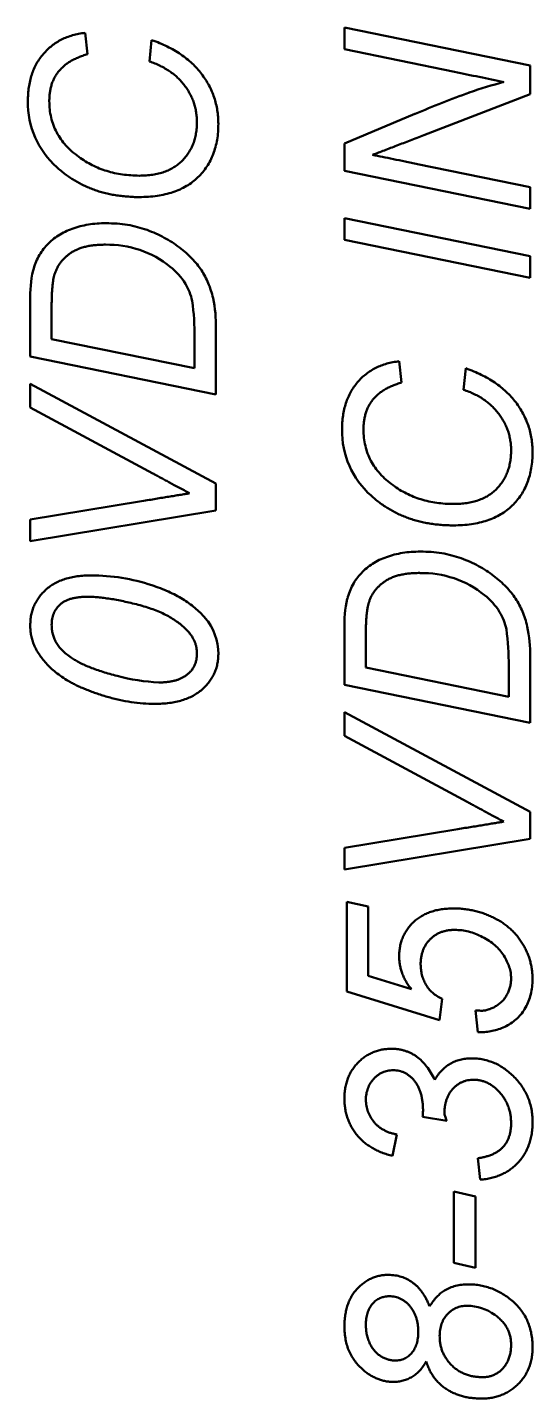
# Model space of a CAD drawing. Header units: millimetres. Extents: x 0 to 420, y 0 to 297.
# Drawn here: x 234.246 to 234.838, y 218.028 to 219.637 of the extents above; entities that cross this region are included whole.
import ezdxf

# ---------------------------------------------------------------- set-up
doc = ezdxf.new("R2010")
doc.units = ezdxf.units.MM
doc.header["$LTSCALE"] = 0.75
doc.layers.add('Visible', color=7, linetype='Continuous', lineweight=50)

msp = doc.modelspace()

# ---------------------------------------------------------------- linework, layer by layer
at = {"layer": 'Visible', "extrusion": (0, 1, 0)}
for p, q in [((234.6174, 219.6367), (234.8351, 219.5919)), ((234.6174, 219.6112), (234.6174, 219.6367)), ((234.3133, 219.6303), (234.3161, 219.6052)), ((234.3887, 219.5968), (234.3914, 219.6219)), ((234.7464, 219.5846), (234.6174, 219.6112)), ((234.8351, 219.5919), (234.8351, 219.5584)), ((234.8351, 219.5584), (234.7106, 219.5104)), ((234.6174, 219.5007), (234.7001, 219.5353)), ((234.6174, 219.4684), (234.6174, 219.5007)), ((234.7032, 219.4764), (234.8351, 219.4493)), ((234.8351, 219.4238), (234.6174, 219.4684)), ((234.8351, 219.4493), (234.8351, 219.4238)), ((234.6174, 219.413), (234.8351, 219.3684)), ((234.6174, 219.3875), (234.6174, 219.413)), ((234.8351, 219.3428), (234.6174, 219.3875)), ((234.8351, 219.3684), (234.8351, 219.3428)), ((234.2491, 219.2507), (234.2491, 219.3158)), ((234.2742, 219.3121), (234.2742, 219.2711)), ((234.4668, 219.2837), (234.4668, 219.2061)), ((234.2742, 219.2711), (234.4417, 219.2368)), ((234.4417, 219.2368), (234.4417, 219.2727)), ((234.4668, 219.2061), (234.2491, 219.2507)), ((234.6816, 219.2451), (234.6844, 219.22)), ((234.757, 219.2116), (234.7597, 219.2368)), ((234.2491, 219.2188), (234.4668, 219.1017)), ((234.2491, 219.1907), (234.2491, 219.2188)), ((234.3928, 219.1134), (234.2491, 219.1907)), ((234.4668, 219.1017), (234.4668, 219.0699)), ((234.2491, 219.0595), (234.3797, 219.081)), ((234.4668, 219.0699), (234.2491, 219.0341)), ((234.2491, 219.0341), (234.2491, 219.0595)), ((234.6174, 218.8655), (234.6174, 218.9306)), ((234.6425, 218.9269), (234.6425, 218.8859)), ((234.8351, 218.8985), (234.8351, 218.8209)), ((234.6425, 218.8859), (234.81, 218.8516)), ((234.81, 218.8516), (234.81, 218.8875)), ((234.8351, 218.8209), (234.6174, 218.8655)), ((234.6174, 218.8336), (234.8351, 218.7165)), ((234.6174, 218.8055), (234.6174, 218.8336)), ((234.7611, 218.7282), (234.6174, 218.8055)), ((234.8351, 218.7165), (234.8351, 218.6847)), ((234.6174, 218.6743), (234.748, 218.6958)), ((234.8351, 218.6847), (234.6174, 218.6489)), ((234.6174, 218.6489), (234.6174, 218.6743)), ((234.6202, 218.6108), (234.6453, 218.6056)), ((234.6202, 218.5056), (234.6202, 218.6108)), ((234.6453, 218.6056), (234.6453, 218.524)), ((234.6453, 218.524), (234.6959, 218.5083)), ((234.729, 218.472), (234.6202, 218.5056)), ((234.7318, 218.4973), (234.729, 218.472)), ((234.7737, 218.4581), (234.7709, 218.4834)), ((234.7374, 218.354), (234.709, 218.3586)), ((234.6787, 218.338), (234.6739, 218.3129)), ((234.7765, 218.285), (234.7737, 218.3101)), ((234.7458, 218.271), (234.7709, 218.2654)), ((234.7458, 218.1873), (234.7458, 218.271)), ((234.7709, 218.2654), (234.7709, 218.1817)), ((234.7709, 218.1817), (234.7458, 218.1873))]:
    msp.add_line(p, q, dxfattribs=at)
at = {"layer": 'Visible', "extrusion": (1e-16, 0, -1)}
for centre, radius, start, end in [((-234.9636, 218.9752), 0.6184, 71.1467, 75.0795), ((-235.2177, 218.3151), 1.3254, 67.0144, 69.9748), ((-234.3477, 219.5485), 0.1014, 311.6354, 0.9737), ((-234.3397, 219.2645), 0.1174, 88.8237, 128.7795), ((-234.3924, 219.3205), 0.1434, 358.1178, 12.5313), ((-234.364, 219.2944), 0.0789, 128.6091, 148.1095), ((-234.3743, 219.3023), 0.066, 149.1934, 168.0734), ((-234.1434, 219.2752), 0.2983, 172.1529, 180.4797), ((-234.3078, 219.2864), 0.159, 168.1168, 180.9598), ((-234.716, 219.1633), 0.1014, 311.6354, 0.9737), ((-234.3203, 218.7698), 0.2241, 90.0881, 108.5246), ((-234.708, 218.8793), 0.1174, 88.8237, 128.7795), ((-234.7607, 218.9354), 0.1434, 358.1178, 12.5313), ((-234.7323, 218.9092), 0.0789, 128.6091, 148.1095), ((-234.4048, 218.9019), 0.0648, 139.1971, 180.3584), ((-234.7426, 218.9171), 0.066, 149.1934, 168.0734), ((-234.5117, 218.89), 0.2983, 172.1529, 180.4797), ((-234.6761, 218.9012), 0.159, 168.1168, 180.9598), ((-234.4085, 219.0815), 0.2133, 272.2936, 285.6606), ((-234.7791, 218.585), 0.1018, 271.1084, 274.5971), ((-234.7823, 218.6722), 0.2142, 271.158, 272.3135), ((-234.6552, 218.3661), 0.0543, 180.1572, 187.9658), ((-234.7611, 218.0822), 0.0548, 90.1375, 126.3248)]:
    msp.add_arc(centre, radius, start, end, dxfattribs=at)
at = {"layer": 'Visible'}
for points, knots in [([(234.2463, 219.5502), (234.2464, 219.553), (234.2465, 219.5585), (234.2473, 219.5664), (234.2488, 219.574), (234.2507, 219.5812), (234.2533, 219.5879), (234.2564, 219.5943), (234.2601, 219.6003), (234.2644, 219.6057), (234.2691, 219.6108), (234.2743, 219.6153), (234.2798, 219.6192), (234.2857, 219.6226), (234.2921, 219.6254), (234.2988, 219.6276), (234.3059, 219.6293), (234.3108, 219.63), (234.3133, 219.6303)], [0, 0, 0, 0, 0.072432, 0.141419, 0.207816, 0.271929, 0.334102, 0.395135, 0.455398, 0.515577, 0.575053, 0.634103, 0.692478, 0.751397, 0.810806, 0.871607, 0.934792, 1, 1, 1, 1]), ([(234.3914, 219.6219), (234.3946, 219.6208), (234.4007, 219.6185), (234.4095, 219.6145), (234.4177, 219.6101), (234.4254, 219.6054), (234.4324, 219.6001), (234.4388, 219.5946), (234.4447, 219.5887), (234.4499, 219.5823), (234.4545, 219.5757), (234.4586, 219.5689), (234.462, 219.5618), (234.4648, 219.5546), (234.4669, 219.5471), (234.4685, 219.5395), (234.4694, 219.5317), (234.4695, 219.5264), (234.4696, 219.5237)], [0, 0, 0, 0, 0.074708, 0.146232, 0.215412, 0.28197, 0.346609, 0.409581, 0.471472, 0.532484, 0.592555, 0.651264, 0.709256, 0.766626, 0.824289, 0.881888, 0.940311, 1, 1, 1, 1]), ([(234.3161, 219.6052), (234.3143, 219.6047), (234.3107, 219.6037), (234.3056, 219.6017), (234.3009, 219.5996), (234.2965, 219.5972), (234.2924, 219.5946), (234.2888, 219.5918), (234.2855, 219.5887), (234.2825, 219.5854), (234.2799, 219.5819), (234.2776, 219.5781), (234.2757, 219.574), (234.2741, 219.5698), (234.2729, 219.5652), (234.272, 219.5604), (234.2715, 219.5554), (234.2715, 219.552), (234.2714, 219.5502)], [0, 0, 0, 0, 0.073837, 0.143953, 0.211494, 0.275723, 0.337491, 0.397518, 0.455498, 0.513133, 0.570102, 0.6269, 0.684293, 0.743297, 0.804167, 0.866797, 0.932143, 1, 1, 1, 1]), ([(234.4445, 219.5256), (234.4444, 219.5276), (234.4444, 219.5315), (234.4436, 219.5372), (234.4425, 219.5429), (234.4409, 219.5483), (234.4389, 219.5537), (234.4363, 219.5589), (234.4334, 219.5639), (234.43, 219.5688), (234.4261, 219.5735), (234.4219, 219.5778), (234.4173, 219.5818), (234.4123, 219.5855), (234.4069, 219.5888), (234.4012, 219.5919), (234.3951, 219.5946), (234.3908, 219.5961), (234.3887, 219.5968)], [0, 0, 0, 0, 0.060714, 0.120473, 0.179174, 0.238193, 0.296791, 0.355884, 0.416315, 0.477655, 0.539918, 0.602208, 0.66495, 0.728859, 0.793839, 0.860382, 0.929196, 1, 1, 1, 1]), ([(234.8044, 219.5727), (234.7947, 219.5747), (234.7754, 219.5786), (234.7561, 219.5826), (234.7464, 219.5846)], [0, 0, 0, 0, 0.499565, 1, 1, 1, 1]), ([(234.2714, 219.5502), (234.2715, 219.547), (234.2717, 219.5405), (234.2734, 219.531), (234.2761, 219.522), (234.2799, 219.5135), (234.2849, 219.5056), (234.2909, 219.498), (234.298, 219.491), (234.3033, 219.4869), (234.3061, 219.4848)], [0, 0, 0, 0, 0.127954, 0.251949, 0.372493, 0.492183, 0.613003, 0.73653, 0.86526, 1, 1, 1, 1]), ([(234.4696, 219.5237), (234.4695, 219.5205), (234.4694, 219.5142), (234.4683, 219.505), (234.4664, 219.4964), (234.4637, 219.4882), (234.4604, 219.4806), (234.4563, 219.4734), (234.4513, 219.4669), (234.4457, 219.4608), (234.4394, 219.4553), (234.4323, 219.4506), (234.4246, 219.4466), (234.4163, 219.4433), (234.4073, 219.4408), (234.3977, 219.439), (234.3875, 219.4379), (234.3804, 219.4378), (234.3768, 219.4377)], [0, 0, 0, 0, 0.067191, 0.131134, 0.192685, 0.25186, 0.309663, 0.366823, 0.423691, 0.481298, 0.539455, 0.598096, 0.658016, 0.720068, 0.784788, 0.852528, 0.92432, 1, 1, 1, 1]), ([(234.3771, 219.4628), (234.3798, 219.4629), (234.3849, 219.463), (234.3924, 219.4638), (234.3995, 219.4651), (234.406, 219.4671), (234.4121, 219.4695), (234.4176, 219.4725), (234.4227, 219.4761), (234.4273, 219.4802), (234.4313, 219.4847), (234.4348, 219.4896), (234.4378, 219.4948), (234.4403, 219.5003), (234.4421, 219.5062), (234.4435, 219.5124), (234.4443, 219.5189), (234.4444, 219.5233), (234.4445, 219.5256)], [0, 0, 0, 0, 0.076554, 0.14849, 0.217041, 0.281998, 0.344266, 0.404497, 0.463309, 0.522232, 0.580564, 0.637771, 0.695076, 0.752725, 0.811565, 0.871926, 0.934728, 1, 1, 1, 1]), ([(234.7106, 219.5104), (234.7052, 219.5083), (234.6946, 219.5042), (234.6791, 219.4983), (234.6645, 219.4926), (234.655, 219.489), (234.6504, 219.4872)], [0, 0, 0, 0, 0.271451, 0.528715, 0.771645, 1, 1, 1, 1]), ([(234.3768, 219.4377), (234.3744, 219.4377), (234.3696, 219.4378), (234.3626, 219.4383), (234.3557, 219.4389), (234.3489, 219.4399), (234.3423, 219.4411), (234.3359, 219.4426), (234.3296, 219.4444), (234.3235, 219.4464), (234.3176, 219.4488), (234.3117, 219.4513), (234.3061, 219.4542), (234.3006, 219.4574), (234.2953, 219.4607), (234.2901, 219.4645), (234.2851, 219.4684), (234.2819, 219.4713), (234.2803, 219.4727)], [0, 0, 0, 0, 0.068463, 0.135799, 0.201641, 0.266589, 0.330301, 0.39299, 0.454706, 0.516365, 0.576919, 0.637281, 0.697396, 0.757601, 0.817674, 0.878006, 0.938845, 1, 1, 1, 1]), ([(234.3061, 219.4848), (234.3086, 219.483), (234.3136, 219.4795), (234.3217, 219.4751), (234.33, 219.4712), (234.3388, 219.4682), (234.3479, 219.4658), (234.3573, 219.4641), (234.3671, 219.4631), (234.3737, 219.4629), (234.3771, 219.4628)], [0, 0, 0, 0, 0.121764, 0.243133, 0.364214, 0.486457, 0.610019, 0.736748, 0.866079, 1, 1, 1, 1]), ([(234.6504, 219.4872), (234.6543, 219.4864), (234.6624, 219.4848), (234.6751, 219.4822), (234.6888, 219.4794), (234.6983, 219.4774), (234.7032, 219.4764)], [0, 0, 0, 0, 0.21975, 0.459511, 0.71975, 1, 1, 1, 1]), ([(234.2525, 219.3516), (234.2533, 219.3545), (234.255, 219.3601), (234.2587, 219.3681), (234.2633, 219.3753), (234.2688, 219.3819), (234.2751, 219.3879), (234.2822, 219.393), (234.2899, 219.3973), (234.2985, 219.4008), (234.3076, 219.4036), (234.3173, 219.4056), (234.3275, 219.4068), (234.3345, 219.407), (234.3381, 219.407)], [0, 0, 0, 0, 0.080974, 0.159821, 0.237101, 0.314559, 0.392266, 0.470907, 0.551044, 0.634479, 0.720849, 0.810047, 0.90273, 1, 1, 1, 1]), ([(234.3381, 219.407), (234.3423, 219.4069), (234.3507, 219.4068), (234.363, 219.4053), (234.3748, 219.4028), (234.3859, 219.3993), (234.3964, 219.3951), (234.4062, 219.3902), (234.4155, 219.3848), (234.4239, 219.3787), (234.4317, 219.3724), (234.4386, 219.3658), (234.4446, 219.359), (234.4498, 219.352), (234.4542, 219.3447), (234.4579, 219.3367), (234.4611, 219.3282), (234.4626, 219.3222), (234.4634, 219.3191)], [0, 0, 0, 0, 0.077723, 0.152498, 0.224882, 0.295406, 0.363791, 0.430071, 0.49486, 0.558338, 0.619324, 0.67687, 0.731323, 0.783261, 0.834457, 0.887283, 0.942446, 1, 1, 1, 1]), ([(234.3373, 219.3819), (234.3352, 219.3819), (234.331, 219.3818), (234.3249, 219.3814), (234.3192, 219.3806), (234.3139, 219.3796), (234.309, 219.3782), (234.3045, 219.3764), (234.3003, 219.3745), (234.2966, 219.3722), (234.2931, 219.3696), (234.29, 219.3669), (234.2872, 219.364), (234.2846, 219.361), (234.2824, 219.3578), (234.2805, 219.3544), (234.2789, 219.3508), (234.2781, 219.3483), (234.2777, 219.3471)], [0, 0, 0, 0, 0.086682, 0.168274, 0.245111, 0.317334, 0.386095, 0.450577, 0.512121, 0.571266, 0.628175, 0.683804, 0.73763, 0.790853, 0.842657, 0.895089, 0.947226, 1, 1, 1, 1]), ([(234.2777, 219.3471), (234.2774, 219.3461), (234.2768, 219.344), (234.2761, 219.3406), (234.2755, 219.3368), (234.2751, 219.3326), (234.2747, 219.328), (234.2744, 219.3231), (234.2742, 219.3177), (234.2742, 219.314), (234.2742, 219.3121)], [0, 0, 0, 0, 0.08853, 0.187025, 0.29584, 0.41414, 0.544502, 0.685715, 0.836711, 1, 1, 1, 1]), ([(234.6146, 219.165), (234.6147, 219.1678), (234.6148, 219.1733), (234.6156, 219.1812), (234.6171, 219.1888), (234.619, 219.196), (234.6216, 219.2027), (234.6247, 219.2091), (234.6284, 219.2151), (234.6327, 219.2205), (234.6374, 219.2256), (234.6426, 219.2301), (234.6481, 219.234), (234.654, 219.2374), (234.6604, 219.2402), (234.6671, 219.2424), (234.6742, 219.2441), (234.6791, 219.2448), (234.6816, 219.2451)], [0, 0, 0, 0, 0.072432, 0.141419, 0.207816, 0.271929, 0.334102, 0.395135, 0.455398, 0.515577, 0.575053, 0.634103, 0.692478, 0.751397, 0.810806, 0.871607, 0.934792, 1, 1, 1, 1]), ([(234.7597, 219.2368), (234.7629, 219.2356), (234.769, 219.2333), (234.7778, 219.2293), (234.786, 219.2249), (234.7937, 219.2202), (234.8007, 219.2149), (234.8071, 219.2094), (234.813, 219.2035), (234.8182, 219.1971), (234.8228, 219.1905), (234.8269, 219.1837), (234.8303, 219.1766), (234.8331, 219.1694), (234.8352, 219.1619), (234.8368, 219.1543), (234.8377, 219.1465), (234.8378, 219.1412), (234.8379, 219.1385)], [0, 0, 0, 0, 0.074708, 0.146232, 0.215412, 0.28197, 0.346609, 0.409581, 0.471472, 0.532484, 0.592555, 0.651264, 0.709256, 0.766626, 0.824289, 0.881888, 0.940311, 1, 1, 1, 1]), ([(234.6844, 219.22), (234.6826, 219.2195), (234.679, 219.2185), (234.6739, 219.2165), (234.6692, 219.2144), (234.6648, 219.212), (234.6607, 219.2095), (234.6571, 219.2066), (234.6538, 219.2035), (234.6508, 219.2002), (234.6482, 219.1967), (234.6459, 219.1929), (234.644, 219.1889), (234.6424, 219.1846), (234.6412, 219.18), (234.6403, 219.1753), (234.6398, 219.1702), (234.6398, 219.1668), (234.6397, 219.1651)], [0, 0, 0, 0, 0.073837, 0.143953, 0.211494, 0.275723, 0.337491, 0.397518, 0.455498, 0.513133, 0.570102, 0.6269, 0.684293, 0.743297, 0.804167, 0.866797, 0.932143, 1, 1, 1, 1]), ([(234.8128, 219.1404), (234.8127, 219.1424), (234.8127, 219.1463), (234.8119, 219.152), (234.8108, 219.1577), (234.8092, 219.1631), (234.8072, 219.1685), (234.8046, 219.1737), (234.8017, 219.1787), (234.7983, 219.1836), (234.7944, 219.1883), (234.7902, 219.1926), (234.7856, 219.1966), (234.7806, 219.2004), (234.7752, 219.2037), (234.7695, 219.2067), (234.7634, 219.2094), (234.7591, 219.2109), (234.757, 219.2116)], [0, 0, 0, 0, 0.060714, 0.120473, 0.179174, 0.238193, 0.296791, 0.355884, 0.416315, 0.477655, 0.539918, 0.602208, 0.66495, 0.728859, 0.793839, 0.860382, 0.929196, 1, 1, 1, 1]), ([(234.6397, 219.1651), (234.6398, 219.1618), (234.64, 219.1553), (234.6417, 219.1458), (234.6444, 219.1368), (234.6482, 219.1283), (234.6532, 219.1204), (234.6592, 219.1128), (234.6663, 219.1058), (234.6716, 219.1017), (234.6744, 219.0996)], [0, 0, 0, 0, 0.127954, 0.251949, 0.372493, 0.492183, 0.613003, 0.73653, 0.86526, 1, 1, 1, 1]), ([(234.8379, 219.1385), (234.8378, 219.1353), (234.8377, 219.129), (234.8366, 219.1198), (234.8347, 219.1112), (234.832, 219.1031), (234.8287, 219.0954), (234.8246, 219.0883), (234.8196, 219.0817), (234.814, 219.0756), (234.8077, 219.0701), (234.8006, 219.0654), (234.7929, 219.0614), (234.7846, 219.0581), (234.7756, 219.0557), (234.766, 219.0538), (234.7558, 219.0527), (234.7487, 219.0526), (234.7451, 219.0525)], [0, 0, 0, 0, 0.067191, 0.131134, 0.192685, 0.25186, 0.309663, 0.366823, 0.423691, 0.481298, 0.539455, 0.598096, 0.658016, 0.720068, 0.784788, 0.852528, 0.92432, 1, 1, 1, 1]), ([(234.7454, 219.0777), (234.7481, 219.0777), (234.7532, 219.0778), (234.7607, 219.0787), (234.7678, 219.08), (234.7743, 219.0819), (234.7804, 219.0843), (234.7859, 219.0873), (234.791, 219.0909), (234.7956, 219.095), (234.7996, 219.0995), (234.8031, 219.1044), (234.8061, 219.1096), (234.8086, 219.1151), (234.8104, 219.121), (234.8118, 219.1272), (234.8126, 219.1337), (234.8127, 219.1381), (234.8128, 219.1404)], [0, 0, 0, 0, 0.076554, 0.14849, 0.217041, 0.281998, 0.344266, 0.404497, 0.463309, 0.522232, 0.580564, 0.637771, 0.695076, 0.752725, 0.811565, 0.871926, 0.934728, 1, 1, 1, 1]), ([(234.4359, 219.0902), (234.4337, 219.0914), (234.4295, 219.0937), (234.4232, 219.0971), (234.4173, 219.1002), (234.4118, 219.1033), (234.4066, 219.106), (234.4017, 219.1086), (234.3971, 219.1111), (234.3942, 219.1127), (234.3928, 219.1134)], [0, 0, 0, 0, 0.152584, 0.297207, 0.433869, 0.562571, 0.683675, 0.796816, 0.901996, 1, 1, 1, 1]), ([(234.3797, 219.081), (234.3826, 219.0814), (234.3882, 219.0823), (234.3963, 219.0837), (234.404, 219.085), (234.4112, 219.0861), (234.418, 219.0873), (234.4244, 219.0883), (234.4303, 219.0893), (234.4341, 219.0899), (234.4359, 219.0902)], [0, 0, 0, 0, 0.152782, 0.297886, 0.434432, 0.563177, 0.684243, 0.797508, 0.90297, 1, 1, 1, 1]), ([(234.7451, 219.0525), (234.7427, 219.0526), (234.7379, 219.0526), (234.7309, 219.0531), (234.724, 219.0537), (234.7172, 219.0547), (234.7106, 219.0559), (234.7042, 219.0574), (234.6979, 219.0592), (234.6918, 219.0612), (234.6859, 219.0636), (234.68, 219.0661), (234.6744, 219.069), (234.6689, 219.0722), (234.6636, 219.0756), (234.6584, 219.0793), (234.6534, 219.0832), (234.6502, 219.0861), (234.6486, 219.0875)], [0, 0, 0, 0, 0.068463, 0.135799, 0.201641, 0.266589, 0.330301, 0.39299, 0.454706, 0.516365, 0.576919, 0.637281, 0.697396, 0.757601, 0.817674, 0.878006, 0.938845, 1, 1, 1, 1]), ([(234.6744, 219.0996), (234.6769, 219.0978), (234.6819, 219.0943), (234.69, 219.0899), (234.6983, 219.0861), (234.7071, 219.083), (234.7162, 219.0806), (234.7256, 219.0789), (234.7354, 219.0779), (234.742, 219.0777), (234.7454, 219.0777)], [0, 0, 0, 0, 0.121764, 0.243133, 0.364214, 0.486457, 0.610019, 0.736748, 0.866079, 1, 1, 1, 1]), ([(234.6208, 218.9664), (234.6216, 218.9693), (234.6233, 218.975), (234.627, 218.9829), (234.6316, 218.9902), (234.6371, 218.9968), (234.6434, 219.0027), (234.6504, 219.0078), (234.6582, 219.0122), (234.6668, 219.0156), (234.6759, 219.0184), (234.6856, 219.0204), (234.6958, 219.0216), (234.7028, 219.0218), (234.7064, 219.0218)], [0, 0, 0, 0, 0.080974, 0.159821, 0.237101, 0.314559, 0.392266, 0.470907, 0.551044, 0.634479, 0.720849, 0.810047, 0.90273, 1, 1, 1, 1]), ([(234.7064, 219.0218), (234.7106, 219.0218), (234.719, 219.0216), (234.7313, 219.0201), (234.7431, 219.0176), (234.7542, 219.0141), (234.7647, 219.0099), (234.7745, 219.005), (234.7838, 218.9996), (234.7922, 218.9935), (234.8, 218.9872), (234.8069, 218.9806), (234.8129, 218.9738), (234.8181, 218.9669), (234.8225, 218.9595), (234.8262, 218.9515), (234.8294, 218.943), (234.8309, 218.937), (234.8317, 218.9339)], [0, 0, 0, 0, 0.077723, 0.152498, 0.224882, 0.295406, 0.363791, 0.430071, 0.49486, 0.558338, 0.619324, 0.67687, 0.731323, 0.783261, 0.834457, 0.887283, 0.942446, 1, 1, 1, 1]), ([(234.2491, 218.9354), (234.2492, 218.9375), (234.2493, 218.9415), (234.2501, 218.9474), (234.2516, 218.953), (234.2535, 218.9584), (234.2562, 218.9635), (234.2594, 218.9684), (234.2632, 218.973), (234.2675, 218.9773), (234.2723, 218.9812), (234.2777, 218.9846), (234.2836, 218.9875), (234.2901, 218.9899), (234.297, 218.9917), (234.3044, 218.993), (234.3124, 218.9938), (234.3179, 218.9939), (234.3207, 218.9939)], [0, 0, 0, 0, 0.058745, 0.115879, 0.171275, 0.226309, 0.281041, 0.336488, 0.393368, 0.452042, 0.51193, 0.572968, 0.635943, 0.701574, 0.770088, 0.842433, 0.919078, 1, 1, 1, 1]), ([(234.7056, 218.9967), (234.7035, 218.9967), (234.6993, 218.9966), (234.6932, 218.9962), (234.6875, 218.9954), (234.6822, 218.9944), (234.6773, 218.993), (234.6728, 218.9913), (234.6686, 218.9893), (234.6649, 218.987), (234.6614, 218.9844), (234.6583, 218.9818), (234.6555, 218.9788), (234.6529, 218.9758), (234.6507, 218.9726), (234.6488, 218.9692), (234.6472, 218.9656), (234.6464, 218.9632), (234.646, 218.9619)], [0, 0, 0, 0, 0.086682, 0.168274, 0.245111, 0.317334, 0.386095, 0.450577, 0.512121, 0.571266, 0.628175, 0.683804, 0.73763, 0.790853, 0.842657, 0.895089, 0.947226, 1, 1, 1, 1]), ([(234.3915, 218.9823), (234.3949, 218.9812), (234.4015, 218.9789), (234.4109, 218.975), (234.4197, 218.9707), (234.4278, 218.9661), (234.4353, 218.9612), (234.4421, 218.9559), (234.4484, 218.9503), (234.452, 218.9463), (234.4539, 218.9443)], [0, 0, 0, 0, 0.144606, 0.282107, 0.414027, 0.540032, 0.660947, 0.777882, 0.890226, 1, 1, 1, 1]), ([(234.3162, 218.9688), (234.3144, 218.9688), (234.311, 218.9687), (234.306, 218.9683), (234.3013, 218.9675), (234.2971, 218.9667), (234.2933, 218.9653), (234.2898, 218.9638), (234.2867, 218.9619), (234.2841, 218.9597), (234.2817, 218.9573), (234.2797, 218.9548), (234.278, 218.952), (234.2766, 218.9491), (234.2756, 218.946), (234.2747, 218.9427), (234.2743, 218.9392), (234.2743, 218.9368), (234.2742, 218.9356)], [0, 0, 0, 0, 0.088053, 0.170664, 0.246787, 0.31797, 0.38383, 0.445961, 0.504754, 0.56075, 0.614899, 0.66844, 0.72086, 0.773997, 0.827634, 0.882833, 0.940531, 1, 1, 1, 1]), ([(234.4311, 218.9313), (234.4294, 218.9328), (234.4261, 218.9359), (234.4205, 218.9401), (234.4144, 218.9441), (234.4077, 218.9478), (234.4005, 218.9511), (234.3928, 218.9542), (234.3845, 218.957), (234.3758, 218.9594), (234.367, 218.9616), (234.3586, 218.9635), (234.3505, 218.9652), (234.3428, 218.9664), (234.3356, 218.9675), (234.3288, 218.9683), (234.3223, 218.9687), (234.3182, 218.9688), (234.3162, 218.9688)], [0, 0, 0, 0, 0.054883, 0.111449, 0.170256, 0.232038, 0.296168, 0.364001, 0.434967, 0.50926, 0.583691, 0.654449, 0.72123, 0.784426, 0.843445, 0.899342, 0.951495, 1, 1, 1, 1]), ([(234.646, 218.9619), (234.6457, 218.9609), (234.6451, 218.9588), (234.6444, 218.9554), (234.6438, 218.9516), (234.6434, 218.9474), (234.643, 218.9429), (234.6427, 218.9379), (234.6425, 218.9325), (234.6425, 218.9289), (234.6425, 218.9269)], [0, 0, 0, 0, 0.08853, 0.187025, 0.29584, 0.41414, 0.544502, 0.685715, 0.836711, 1, 1, 1, 1]), ([(234.3951, 218.8432), (234.3905, 218.8433), (234.3812, 218.8435), (234.3674, 218.8451), (234.3533, 218.8477), (234.3417, 218.8507), (234.3326, 218.8535), (234.3261, 218.8557), (234.3199, 218.8578), (234.3141, 218.8602), (234.3086, 218.8625), (234.3034, 218.8648), (234.2987, 218.8673), (234.2929, 218.8705), (234.2863, 218.8747), (234.2792, 218.8799), (234.273, 218.8852), (234.2677, 218.8906), (234.2632, 218.8961), (234.2594, 218.9014), (234.2561, 218.9067), (234.2535, 218.9121), (234.2515, 218.9176), (234.2501, 218.9233), (234.2492, 218.9293), (234.2491, 218.9334), (234.2491, 218.9354)], [0, 0, 0, 0, 0.072796, 0.146675, 0.221819, 0.298833, 0.336966, 0.37348, 0.408245, 0.441522, 0.472876, 0.502941, 0.53124, 0.558022, 0.608376, 0.654982, 0.698039, 0.737723, 0.774948, 0.809874, 0.842508, 0.873595, 0.904058, 0.934975, 0.966948, 1, 1, 1, 1]), ([(234.2742, 218.9356), (234.2743, 218.9338), (234.2744, 218.9303), (234.2754, 218.9251), (234.277, 218.92), (234.2794, 218.9152), (234.2825, 218.9104), (234.2866, 218.9059), (234.2915, 218.9014), (234.2953, 218.8987), (234.2973, 218.8973)], [0, 0, 0, 0, 0.113865, 0.2268, 0.338478, 0.453092, 0.572233, 0.701614, 0.843457, 1, 1, 1, 1]), ([(234.4445, 218.9024), (234.4444, 218.9037), (234.4443, 218.9063), (234.4437, 218.9102), (234.4427, 218.9139), (234.4412, 218.9176), (234.4393, 218.9212), (234.437, 218.9247), (234.4342, 218.9281), (234.4322, 218.9302), (234.4311, 218.9313)], [0, 0, 0, 0, 0.120284, 0.237873, 0.357019, 0.477946, 0.600321, 0.728378, 0.860298, 1, 1, 1, 1]), ([(234.2973, 218.8973), (234.2989, 218.8963), (234.3021, 218.8941), (234.3075, 218.8913), (234.3133, 218.8884), (234.3198, 218.8858), (234.3268, 218.8831), (234.3343, 218.8807), (234.3424, 218.8782), (234.348, 218.8767), (234.3509, 218.876)], [0, 0, 0, 0, 0.097178, 0.201004, 0.313872, 0.434053, 0.562776, 0.699272, 0.845597, 1, 1, 1, 1]), ([(234.4696, 218.9015), (234.4695, 218.8995), (234.4694, 218.8956), (234.4685, 218.8897), (234.467, 218.8842), (234.4649, 218.8788), (234.4622, 218.8737), (234.4589, 218.8689), (234.455, 218.8643), (234.4506, 218.8599), (234.4455, 218.856), (234.4399, 218.8526), (234.4337, 218.8496), (234.427, 218.8473), (234.4198, 218.8454), (234.412, 218.8441), (234.4037, 218.8433), (234.398, 218.8432), (234.3951, 218.8432)], [0, 0, 0, 0, 0.056673, 0.11143, 0.165353, 0.219124, 0.273071, 0.327675, 0.38413, 0.442716, 0.503186, 0.564664, 0.628321, 0.694867, 0.764802, 0.838837, 0.917114, 1, 1, 1, 1]), ([(234.4297, 218.8751), (234.4309, 218.8759), (234.4331, 218.8775), (234.4362, 218.8802), (234.4388, 218.8832), (234.4408, 218.8865), (234.4425, 218.8901), (234.4437, 218.8939), (234.4444, 218.8981), (234.4444, 218.901), (234.4445, 218.9024)], [0, 0, 0, 0, 0.129724, 0.253993, 0.375613, 0.494185, 0.613481, 0.736793, 0.864531, 1, 1, 1, 1]), ([(234.3999, 218.8683), (234.4015, 218.8683), (234.4045, 218.8683), (234.4089, 218.8687), (234.413, 218.8692), (234.4168, 218.87), (234.4204, 218.8709), (234.4238, 218.8721), (234.4269, 218.8734), (234.4288, 218.8746), (234.4297, 218.8751)], [0, 0, 0, 0, 0.149608, 0.291173, 0.424896, 0.551373, 0.672542, 0.786356, 0.89568, 1, 1, 1, 1]), ([(234.8042, 218.705), (234.802, 218.7062), (234.7978, 218.7085), (234.7915, 218.7119), (234.7856, 218.715), (234.7801, 218.7181), (234.7749, 218.7208), (234.77, 218.7235), (234.7654, 218.7259), (234.7625, 218.7275), (234.7611, 218.7282)], [0, 0, 0, 0, 0.152584, 0.297207, 0.433869, 0.562571, 0.683675, 0.796816, 0.901996, 1, 1, 1, 1]), ([(234.748, 218.6958), (234.7509, 218.6963), (234.7565, 218.6972), (234.7646, 218.6985), (234.7723, 218.6998), (234.7795, 218.7009), (234.7863, 218.7021), (234.7927, 218.7031), (234.7986, 218.7041), (234.8024, 218.7047), (234.8042, 218.705)], [0, 0, 0, 0, 0.152782, 0.297886, 0.434432, 0.563177, 0.684243, 0.797508, 0.90297, 1, 1, 1, 1]), ([(234.6816, 218.5468), (234.6816, 218.5488), (234.6817, 218.5528), (234.6825, 218.5585), (234.6839, 218.564), (234.6857, 218.5693), (234.6882, 218.5742), (234.6911, 218.5789), (234.6946, 218.5833), (234.6985, 218.5874), (234.703, 218.5911), (234.7078, 218.5943), (234.7131, 218.5971), (234.7187, 218.5993), (234.7248, 218.6011), (234.7312, 218.6022), (234.738, 218.603), (234.7426, 218.6031), (234.745, 218.6032)], [0, 0, 0, 0, 0.063068, 0.123894, 0.182696, 0.240745, 0.297715, 0.355356, 0.413827, 0.473563, 0.534185, 0.594716, 0.656597, 0.719932, 0.785096, 0.85342, 0.924614, 1, 1, 1, 1]), ([(234.745, 218.6032), (234.7472, 218.6031), (234.7514, 218.6031), (234.7577, 218.6025), (234.7639, 218.6016), (234.7699, 218.6005), (234.7758, 218.5989), (234.7816, 218.597), (234.7872, 218.5947), (234.7927, 218.5922), (234.798, 218.5893), (234.803, 218.5862), (234.8076, 218.5828), (234.812, 218.5791), (234.816, 218.5752), (234.8198, 218.571), (234.8232, 218.5665), (234.8263, 218.5618), (234.829, 218.557), (234.8314, 218.552), (234.8334, 218.5469), (234.8351, 218.5418), (234.8363, 218.5365), (234.8372, 218.5311), (234.8378, 218.5257), (234.8379, 218.522), (234.8379, 218.5202)], [0, 0, 0, 0, 0.046157, 0.091513, 0.136213, 0.18035, 0.224204, 0.267779, 0.311727, 0.355397, 0.398659, 0.44098, 0.482542, 0.523295, 0.563916, 0.604163, 0.644467, 0.685035, 0.72537, 0.76468, 0.803848, 0.842759, 0.881814, 0.920671, 0.960117, 1, 1, 1, 1]), ([(234.7467, 218.578), (234.7453, 218.578), (234.7424, 218.5779), (234.7382, 218.5774), (234.7342, 218.5765), (234.7304, 218.5753), (234.7269, 218.5737), (234.7235, 218.5718), (234.7204, 218.5694), (234.7176, 218.5668), (234.715, 218.5639), (234.7128, 218.5608), (234.7109, 218.5574), (234.7094, 218.5538), (234.7081, 218.55), (234.7074, 218.5459), (234.7068, 218.5417), (234.7067, 218.5387), (234.7067, 218.5373)], [0, 0, 0, 0, 0.069132, 0.134653, 0.197753, 0.259006, 0.319314, 0.378789, 0.438251, 0.49816, 0.55862, 0.618375, 0.678104, 0.738485, 0.800381, 0.864002, 0.930868, 1, 1, 1, 1]), ([(234.8128, 218.5213), (234.8127, 218.5235), (234.8125, 218.5279), (234.8107, 218.5346), (234.808, 218.5413), (234.8043, 218.548), (234.7996, 218.5544), (234.7937, 218.5602), (234.7869, 218.5654), (234.7793, 218.5698), (234.7712, 218.5734), (234.7631, 218.5761), (234.7549, 218.5777), (234.7494, 218.5779), (234.7467, 218.578)], [0, 0, 0, 0, 0.068621, 0.139517, 0.214206, 0.294641, 0.378732, 0.464183, 0.552655, 0.646042, 0.739942, 0.829066, 0.915459, 1, 1, 1, 1]), ([(234.6959, 218.5083), (234.6948, 218.5099), (234.6925, 218.5128), (234.6896, 218.5175), (234.6871, 218.5222), (234.6851, 218.527), (234.6835, 218.5319), (234.6824, 218.5368), (234.6817, 218.5418), (234.6816, 218.5451), (234.6816, 218.5468)], [0, 0, 0, 0, 0.135687, 0.267246, 0.394503, 0.517791, 0.639394, 0.760226, 0.880047, 1, 1, 1, 1]), ([(234.7067, 218.5373), (234.7068, 218.5352), (234.707, 218.5312), (234.7081, 218.5253), (234.71, 218.5195), (234.7126, 218.514), (234.716, 218.5088), (234.7205, 218.5042), (234.7257, 218.5003), (234.7298, 218.4983), (234.7318, 218.4973)], [0, 0, 0, 0, 0.121352, 0.240109, 0.361329, 0.4837, 0.607415, 0.731879, 0.86204, 1, 1, 1, 1]), ([(234.7771, 218.4831), (234.7786, 218.4832), (234.7815, 218.4833), (234.7859, 218.4844), (234.7903, 218.486), (234.7947, 218.4883), (234.7988, 218.491), (234.8025, 218.4944), (234.8057, 218.4981), (234.8082, 218.5024), (234.8103, 218.5069), (234.8117, 218.5116), (234.8126, 218.5164), (234.8127, 218.5196), (234.8128, 218.5213)], [0, 0, 0, 0, 0.075552, 0.152888, 0.233957, 0.319575, 0.406329, 0.49064, 0.575173, 0.660742, 0.746757, 0.831149, 0.914671, 1, 1, 1, 1]), ([(234.8379, 218.5202), (234.8378, 218.5171), (234.8376, 218.5112), (234.836, 218.5025), (234.8335, 218.4944), (234.8298, 218.4869), (234.8254, 218.48), (234.82, 218.4741), (234.8139, 218.4691), (234.8071, 218.4651), (234.7999, 218.462), (234.7926, 218.4597), (234.7853, 218.4583), (234.7804, 218.4581), (234.778, 218.458)], [0, 0, 0, 0, 0.094547, 0.184911, 0.27261, 0.358862, 0.442912, 0.52509, 0.605931, 0.688344, 0.770063, 0.848626, 0.924893, 1, 1, 1, 1]), ([(234.6174, 218.3802), (234.6174, 218.3823), (234.6175, 218.3864), (234.6183, 218.3925), (234.6195, 218.3983), (234.6213, 218.4037), (234.6235, 218.4089), (234.6263, 218.4137), (234.6295, 218.4182), (234.6333, 218.4224), (234.6374, 218.4262), (234.6417, 218.4295), (234.6463, 218.4322), (234.6511, 218.4346), (234.6561, 218.4363), (234.6614, 218.4376), (234.6669, 218.4383), (234.6707, 218.4384), (234.6726, 218.4385)], [0, 0, 0, 0, 0.070891, 0.138348, 0.203812, 0.267023, 0.329582, 0.391081, 0.452611, 0.51514, 0.577279, 0.637535, 0.696941, 0.755742, 0.814812, 0.875177, 0.936379, 1, 1, 1, 1]), ([(234.6726, 218.4385), (234.674, 218.4385), (234.6767, 218.4384), (234.6808, 218.438), (234.6847, 218.4372), (234.6885, 218.4362), (234.6921, 218.4349), (234.6956, 218.4333), (234.699, 218.4315), (234.7034, 218.4285), (234.7085, 218.4241), (234.714, 218.4178), (234.719, 218.4104), (234.7218, 218.405), (234.7232, 218.4021)], [0, 0, 0, 0, 0.063278, 0.124246, 0.184588, 0.243238, 0.302003, 0.359799, 0.418478, 0.477317, 0.597441, 0.723006, 0.856764, 1, 1, 1, 1]), ([(234.7232, 218.4021), (234.7245, 218.4042), (234.7269, 218.4081), (234.7314, 218.4132), (234.7361, 218.4176), (234.7413, 218.4211), (234.7469, 218.4239), (234.7529, 218.4259), (234.7593, 218.4271), (234.7636, 218.4272), (234.7659, 218.4273)], [0, 0, 0, 0, 0.137082, 0.266018, 0.389371, 0.50927, 0.628032, 0.748037, 0.870771, 1, 1, 1, 1]), ([(234.7659, 218.4273), (234.7683, 218.4272), (234.773, 218.4271), (234.78, 218.4261), (234.7867, 218.4243), (234.7932, 218.4219), (234.7994, 218.4189), (234.8054, 218.415), (234.8111, 218.4105), (234.8166, 218.4055), (234.8215, 218.3999), (234.8259, 218.394), (234.8296, 218.3878), (234.8326, 218.3814), (234.835, 218.3747), (234.8367, 218.3677), (234.8377, 218.3604), (234.8378, 218.3555), (234.8379, 218.353)], [0, 0, 0, 0, 0.062378, 0.123412, 0.183859, 0.243485, 0.303972, 0.365306, 0.42838, 0.493962, 0.559616, 0.623137, 0.685488, 0.74718, 0.80882, 0.871295, 0.934586, 1, 1, 1, 1]), ([(234.6745, 218.4134), (234.6734, 218.4133), (234.6712, 218.4132), (234.668, 218.4128), (234.665, 218.4119), (234.662, 218.4109), (234.6593, 218.4094), (234.6566, 218.4077), (234.6541, 218.4056), (234.6517, 218.4033), (234.6496, 218.4007), (234.6476, 218.3979), (234.6461, 218.395), (234.6448, 218.392), (234.6438, 218.3888), (234.643, 218.3855), (234.6426, 218.382), (234.6425, 218.3797), (234.6425, 218.3785)], [0, 0, 0, 0, 0.062901, 0.123799, 0.183747, 0.242852, 0.301633, 0.361473, 0.423062, 0.486767, 0.551319, 0.61368, 0.676543, 0.738729, 0.801987, 0.865547, 0.932182, 1, 1, 1, 1]), ([(234.7095, 218.366), (234.7095, 218.3678), (234.7094, 218.3714), (234.7089, 218.3766), (234.7081, 218.3815), (234.7071, 218.3861), (234.7056, 218.3903), (234.7039, 218.3942), (234.7018, 218.3978), (234.6995, 218.4011), (234.6969, 218.4039), (234.6941, 218.4064), (234.6912, 218.4086), (234.6882, 218.4103), (234.6849, 218.4117), (234.6816, 218.4126), (234.6781, 218.4133), (234.6757, 218.4133), (234.6745, 218.4134)], [0, 0, 0, 0, 0.084062, 0.163125, 0.238172, 0.30958, 0.376739, 0.441292, 0.503821, 0.564427, 0.623437, 0.679644, 0.734026, 0.787364, 0.838967, 0.891947, 0.945025, 1, 1, 1, 1]), ([(234.7691, 218.4022), (234.7679, 218.4022), (234.7655, 218.4021), (234.7619, 218.4016), (234.7586, 218.4007), (234.7554, 218.3995), (234.7524, 218.3981), (234.7495, 218.3962), (234.7468, 218.394), (234.7443, 218.3914), (234.742, 218.3887), (234.7401, 218.3856), (234.7383, 218.3824), (234.737, 218.3788), (234.7359, 218.3751), (234.7352, 218.3711), (234.7347, 218.3669), (234.7346, 218.3641), (234.7346, 218.3626)], [0, 0, 0, 0, 0.062219, 0.121964, 0.180108, 0.237694, 0.294606, 0.352267, 0.410623, 0.471309, 0.532789, 0.594358, 0.656246, 0.719723, 0.785985, 0.85375, 0.925241, 1, 1, 1, 1]), ([(234.8128, 218.3514), (234.8127, 218.3531), (234.8126, 218.3565), (234.812, 218.3614), (234.811, 218.3661), (234.8096, 218.3707), (234.8076, 218.3751), (234.8054, 218.3793), (234.8027, 218.3834), (234.7996, 218.3872), (234.7962, 218.3907), (234.7927, 218.3938), (234.7891, 218.3963), (234.7853, 218.3985), (234.7814, 218.4001), (234.7774, 218.4013), (234.7733, 218.4021), (234.7705, 218.4022), (234.7691, 218.4022)], [0, 0, 0, 0, 0.068417, 0.135511, 0.200703, 0.265558, 0.3297, 0.394033, 0.459895, 0.526522, 0.592784, 0.655422, 0.715427, 0.773751, 0.830546, 0.886479, 0.942767, 1, 1, 1, 1]), ([(234.6739, 218.3129), (234.6717, 218.3134), (234.6674, 218.3146), (234.6612, 218.3167), (234.6554, 218.3192), (234.65, 218.3221), (234.6449, 218.3253), (234.6403, 218.3289), (234.636, 218.3329), (234.6321, 218.3372), (234.6287, 218.3419), (234.6257, 218.3467), (234.6231, 218.3518), (234.621, 218.3571), (234.6194, 218.3625), (234.6182, 218.3682), (234.6175, 218.3741), (234.6174, 218.3781), (234.6174, 218.3802)], [0, 0, 0, 0, 0.071028, 0.139641, 0.205315, 0.269477, 0.33194, 0.393794, 0.454545, 0.515351, 0.575735, 0.635433, 0.694877, 0.753743, 0.813725, 0.874371, 0.936012, 1, 1, 1, 1]), ([(234.6425, 218.3785), (234.6426, 218.3761), (234.6429, 218.3715), (234.6447, 218.3648), (234.6477, 218.3584), (234.6512, 218.3535), (234.6544, 218.3499), (234.6572, 218.3474), (234.6601, 218.3452), (234.6634, 218.3433), (234.6668, 218.3415), (234.6705, 218.34), (234.6745, 218.3389), (234.6773, 218.3383), (234.6787, 218.338)], [0, 0, 0, 0, 0.118515, 0.234494, 0.351337, 0.47375, 0.536441, 0.59809, 0.660811, 0.72472, 0.78973, 0.857283, 0.927325, 1, 1, 1, 1]), ([(234.7346, 218.3626), (234.7347, 218.3622), (234.7348, 218.3611), (234.7354, 218.3592), (234.7362, 218.3568), (234.737, 218.355), (234.7374, 218.354)], [0, 0, 0, 0, 0.146246, 0.357315, 0.644652, 1, 1, 1, 1]), ([(234.7737, 218.3101), (234.7754, 218.3103), (234.7787, 218.3109), (234.7833, 218.312), (234.7877, 218.3133), (234.7917, 218.315), (234.7953, 218.3168), (234.7985, 218.3189), (234.8013, 218.3211), (234.8038, 218.3237), (234.8059, 218.3264), (234.8078, 218.3294), (234.8093, 218.3326), (234.8106, 218.336), (234.8116, 218.3395), (234.8123, 218.3433), (234.8127, 218.3473), (234.8128, 218.35), (234.8128, 218.3514)], [0, 0, 0, 0, 0.080902, 0.156581, 0.227881, 0.295396, 0.358716, 0.418387, 0.475597, 0.531008, 0.585862, 0.64021, 0.695851, 0.752401, 0.810272, 0.871069, 0.933988, 1, 1, 1, 1]), ([(234.8379, 218.353), (234.8378, 218.3506), (234.8378, 218.3459), (234.837, 218.339), (234.8357, 218.3325), (234.8338, 218.3263), (234.8315, 218.3205), (234.8286, 218.315), (234.8252, 218.3099), (234.8212, 218.3052), (234.8169, 218.3009), (234.8121, 218.2971), (234.8071, 218.2938), (234.8016, 218.291), (234.7958, 218.2887), (234.7897, 218.2869), (234.7832, 218.2856), (234.7788, 218.2852), (234.7765, 218.285)], [0, 0, 0, 0, 0.07053, 0.138459, 0.203385, 0.266232, 0.32755, 0.387555, 0.447622, 0.507676, 0.567486, 0.626727, 0.685967, 0.745576, 0.80618, 0.868496, 0.932919, 1, 1, 1, 1]), ([(234.6174, 218.1126), (234.6174, 218.1149), (234.6175, 218.1193), (234.6183, 218.1259), (234.6194, 218.132), (234.621, 218.1378), (234.6232, 218.1432), (234.6257, 218.1482), (234.6288, 218.1529), (234.6324, 218.1571), (234.6362, 218.1608), (234.6403, 218.1642), (234.6446, 218.167), (234.6491, 218.1693), (234.6538, 218.1711), (234.6588, 218.1724), (234.664, 218.1732), (234.6675, 218.1733), (234.6692, 218.1733)], [0, 0, 0, 0, 0.076971, 0.149991, 0.219415, 0.286164, 0.350632, 0.413566, 0.475417, 0.53695, 0.59755, 0.65603, 0.713022, 0.769424, 0.825672, 0.882476, 0.940525, 1, 1, 1, 1]), ([(234.6692, 218.1733), (234.6718, 218.1732), (234.6768, 218.173), (234.6841, 218.1712), (234.691, 218.1684), (234.6964, 218.1651), (234.7005, 218.1619), (234.7033, 218.1592), (234.706, 218.1561), (234.7086, 218.1528), (234.711, 218.1491), (234.7133, 218.1452), (234.7154, 218.1409), (234.7166, 218.1379), (234.7172, 218.1364)], [0, 0, 0, 0, 0.117661, 0.231991, 0.34632, 0.463477, 0.523508, 0.585035, 0.647588, 0.712468, 0.780174, 0.850266, 0.923851, 1, 1, 1, 1]), ([(234.7172, 218.1364), (234.7186, 218.1385), (234.7211, 218.1424), (234.7255, 218.1474), (234.7299, 218.1517), (234.7331, 218.1539), (234.7346, 218.1549)], [0, 0, 0, 0, 0.285082, 0.545877, 0.781817, 1, 1, 1, 1]), ([(234.7346, 218.1549), (234.7367, 218.1561), (234.7409, 218.1583), (234.7477, 218.1605), (234.7551, 218.1619), (234.7602, 218.1621), (234.7628, 218.1621)], [0, 0, 0, 0, 0.239021, 0.483151, 0.735319, 1, 1, 1, 1]), ([(234.7628, 218.1621), (234.7652, 218.1621), (234.7699, 218.162), (234.777, 218.161), (234.7838, 218.1594), (234.7905, 218.1572), (234.797, 218.1544), (234.8032, 218.1509), (234.8093, 218.1468), (234.8151, 218.1421), (234.8204, 218.1369), (234.8251, 218.1313), (234.8291, 218.1251), (234.8323, 218.1186), (234.8348, 218.1117), (234.8366, 218.1043), (234.8377, 218.0966), (234.8378, 218.0912), (234.8379, 218.0885)], [0, 0, 0, 0, 0.061743, 0.122129, 0.181625, 0.241088, 0.301158, 0.361869, 0.423919, 0.487876, 0.551735, 0.614304, 0.675841, 0.737332, 0.799751, 0.864015, 0.930444, 1, 1, 1, 1]), ([(234.6699, 218.1482), (234.6689, 218.1482), (234.667, 218.1481), (234.6641, 218.1477), (234.6614, 218.147), (234.6589, 218.146), (234.6565, 218.1447), (234.6542, 218.1432), (234.652, 218.1413), (234.6494, 218.1384), (234.6465, 218.1343), (234.6442, 218.1283), (234.6427, 218.1216), (234.6426, 218.1169), (234.6425, 218.1144)], [0, 0, 0, 0, 0.060694, 0.119336, 0.175569, 0.231205, 0.286648, 0.34254, 0.400087, 0.45941, 0.58134, 0.708511, 0.847206, 1, 1, 1, 1]), ([(234.7039, 218.1066), (234.7039, 218.1081), (234.7038, 218.1111), (234.7034, 218.1154), (234.7026, 218.1195), (234.7015, 218.1234), (234.7002, 218.127), (234.6984, 218.1304), (234.6965, 218.1337), (234.6942, 218.1366), (234.6917, 218.1393), (234.689, 218.1417), (234.6861, 218.1437), (234.6832, 218.1454), (234.68, 218.1466), (234.6768, 218.1475), (234.6734, 218.1481), (234.6711, 218.1482), (234.6699, 218.1482)], [0, 0, 0, 0, 0.075677, 0.147304, 0.216896, 0.283219, 0.34858, 0.411989, 0.474964, 0.537653, 0.599385, 0.658622, 0.716106, 0.772747, 0.828513, 0.884251, 0.941031, 1, 1, 1, 1]), ([(234.7613, 218.137), (234.7601, 218.137), (234.7579, 218.1369), (234.7545, 218.1365), (234.7514, 218.1357), (234.7483, 218.1347), (234.7455, 218.1332), (234.7429, 218.1315), (234.7404, 218.1295), (234.738, 218.1272), (234.7359, 218.1247), (234.734, 218.1219), (234.7325, 218.1189), (234.7312, 218.1158), (234.7302, 218.1125), (234.7296, 218.1089), (234.7291, 218.1052), (234.7291, 218.1027), (234.729, 218.1013)], [0, 0, 0, 0, 0.063879, 0.125783, 0.185717, 0.244714, 0.302498, 0.360967, 0.420118, 0.481221, 0.542538, 0.603684, 0.665445, 0.727381, 0.792278, 0.858163, 0.927279, 1, 1, 1, 1]), ([(234.8128, 218.0911), (234.8127, 218.0929), (234.8126, 218.0964), (234.8117, 218.1015), (234.8102, 218.1063), (234.8081, 218.1109), (234.8054, 218.1153), (234.802, 218.1192), (234.7981, 218.1231), (234.7952, 218.1253), (234.7936, 218.1264)], [0, 0, 0, 0, 0.127447, 0.250212, 0.370602, 0.490062, 0.610452, 0.734907, 0.863982, 1, 1, 1, 1]), ([(234.6394, 218.0617), (234.6377, 218.0633), (234.6342, 218.0665), (234.6297, 218.0719), (234.6259, 218.0776), (234.6227, 218.0838), (234.6203, 218.0904), (234.6187, 218.0974), (234.6176, 218.1049), (234.6175, 218.11), (234.6174, 218.1126)], [0, 0, 0, 0, 0.123931, 0.245558, 0.365352, 0.485609, 0.608028, 0.733479, 0.863508, 1, 1, 1, 1]), ([(234.6425, 218.1144), (234.6426, 218.1124), (234.6427, 218.1086), (234.6436, 218.103), (234.6451, 218.0976), (234.6472, 218.0925), (234.6498, 218.0878), (234.6529, 218.0838), (234.6564, 218.0803), (234.6603, 218.0776), (234.6644, 218.0755), (234.6685, 218.074), (234.6726, 218.073), (234.6753, 218.0729), (234.6767, 218.0728)], [0, 0, 0, 0, 0.097885, 0.192508, 0.285601, 0.378134, 0.467624, 0.551955, 0.633463, 0.713604, 0.790933, 0.863853, 0.932693, 1, 1, 1, 1]), ([(234.6767, 218.0728), (234.6777, 218.0728), (234.6796, 218.0729), (234.6825, 218.0733), (234.6852, 218.074), (234.6877, 218.0751), (234.6902, 218.0763), (234.6924, 218.0779), (234.6945, 218.0797), (234.6972, 218.0825), (234.6999, 218.0868), (234.7023, 218.0926), (234.7037, 218.0994), (234.7038, 218.1041), (234.7039, 218.1066)], [0, 0, 0, 0, 0.061622, 0.120299, 0.176566, 0.233066, 0.288131, 0.343829, 0.400736, 0.459441, 0.580448, 0.708523, 0.847114, 1, 1, 1, 1]), ([(234.729, 218.1013), (234.7291, 218.0997), (234.7292, 218.0965), (234.7298, 218.0917), (234.7309, 218.0871), (234.7324, 218.0827), (234.7345, 218.0786), (234.7369, 218.0745), (234.7398, 218.0708), (234.743, 218.0672), (234.7466, 218.0639), (234.7506, 218.0611), (234.7548, 218.0586), (234.7592, 218.0567), (234.7639, 218.0551), (234.7689, 218.0541), (234.7742, 218.0534), (234.7778, 218.0533), (234.7796, 218.0533)], [0, 0, 0, 0, 0.063204, 0.124684, 0.184453, 0.243654, 0.303137, 0.362552, 0.423571, 0.485666, 0.548174, 0.610209, 0.671547, 0.733843, 0.796749, 0.861963, 0.929539, 1, 1, 1, 1]), ([(234.7796, 218.0533), (234.781, 218.0533), (234.7838, 218.0534), (234.7879, 218.0543), (234.792, 218.0556), (234.7959, 218.0576), (234.7996, 218.06), (234.8029, 218.0631), (234.8058, 218.0667), (234.8083, 218.0709), (234.8103, 218.0755), (234.8118, 218.0804), (234.8126, 218.0857), (234.8127, 218.0893), (234.8128, 218.0911)], [0, 0, 0, 0, 0.07447, 0.148718, 0.224615, 0.302176, 0.380337, 0.460333, 0.541828, 0.627602, 0.717064, 0.807462, 0.901525, 1, 1, 1, 1]), ([(234.8379, 218.0885), (234.8378, 218.0864), (234.8378, 218.0821), (234.837, 218.0759), (234.8356, 218.0699), (234.8337, 218.0643), (234.8313, 218.059), (234.8284, 218.054), (234.8249, 218.0493), (234.8209, 218.0449), (234.8165, 218.041), (234.8119, 218.0376), (234.8069, 218.0347), (234.8016, 218.0323), (234.7961, 218.0304), (234.7904, 218.0291), (234.7843, 218.0283), (234.7802, 218.0282), (234.7781, 218.0282)], [0, 0, 0, 0, 0.068335, 0.133927, 0.197848, 0.259726, 0.320633, 0.381228, 0.442547, 0.504815, 0.566808, 0.627757, 0.687725, 0.748027, 0.808603, 0.870634, 0.933954, 1, 1, 1, 1]), ([(234.6748, 218.0477), (234.6732, 218.0477), (234.6701, 218.0478), (234.6654, 218.0485), (234.6608, 218.0496), (234.6564, 218.0512), (234.652, 218.0532), (234.6476, 218.0556), (234.6434, 218.0584), (234.6408, 218.0606), (234.6394, 218.0617)], [0, 0, 0, 0, 0.122212, 0.242118, 0.363009, 0.485216, 0.608037, 0.733905, 0.865312, 1, 1, 1, 1]), ([(234.7133, 218.0718), (234.7122, 218.0699), (234.71, 218.0662), (234.706, 218.0612), (234.7016, 218.057), (234.6968, 218.0536), (234.6916, 218.051), (234.6862, 218.0491), (234.6806, 218.0479), (234.6768, 218.0478), (234.6748, 218.0477)], [0, 0, 0, 0, 0.138578, 0.270462, 0.396385, 0.52024, 0.641908, 0.760864, 0.879212, 1, 1, 1, 1]), ([(234.7781, 218.0282), (234.7762, 218.0282), (234.7723, 218.0283), (234.7666, 218.0288), (234.761, 218.0296), (234.7558, 218.0309), (234.7507, 218.0325), (234.7458, 218.0345), (234.7411, 218.0367), (234.7367, 218.0394), (234.7326, 218.0424), (234.7288, 218.0457), (234.7253, 218.0493), (234.7222, 218.0532), (234.7194, 218.0574), (234.717, 218.0619), (234.7149, 218.0667), (234.7138, 218.0701), (234.7133, 218.0718)], [0, 0, 0, 0, 0.070336, 0.13834, 0.204291, 0.268614, 0.331401, 0.393319, 0.454819, 0.515815, 0.57621, 0.636319, 0.695181, 0.754441, 0.8138, 0.874407, 0.936245, 1, 1, 1, 1])]:
    msp.add_open_spline(points, degree=3, knots=knots, dxfattribs=at)

doc.saveas('drawing.dxf')
